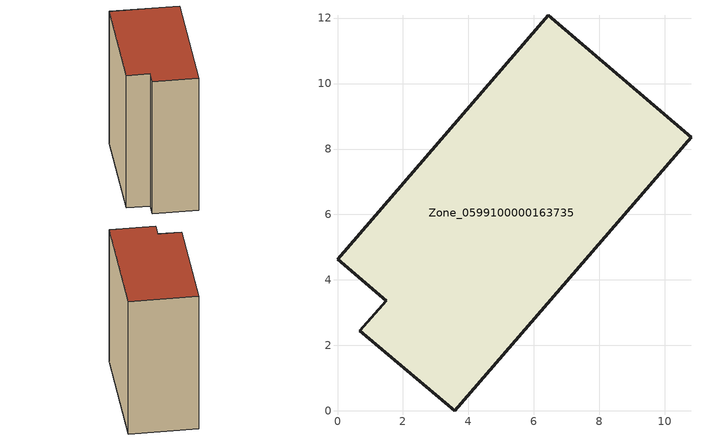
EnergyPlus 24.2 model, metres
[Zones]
Zone_0599100000163735
 floor ground (C_G): 0.69,2.45 1.49,3.36 0,4.63 6.44,12.09 10.8,8.36 3.58,0 z0
 wall outside (C_F): 1.49,3.36 0.69,2.45 3.58,0 10.8,8.36 6.44,12.09 0,4.63 1.49,3.36 z0:12.56
 roof outside (C_R): 6.44,12.09 0,4.63 1.49,3.36 0.69,2.45 3.58,0 10.8,8.36 z12.56
[BUILDING]
Pand.0599100000163735: North Axis=0; Terrain=City; Loads Convergence Tolerance Value=0.04; Temperature Convergence Tolerance Value=0.4; Solar Distribution=FullExterior; Maximum Number of Warmup Days=25; Minimum Number of Warmup Days=1
[Site:Location]
Rotterdam.The.Hague.AP_ZH_NLD Design_Conditions: Latitude=51.96; Longitude=4.45; Time Zone=1; Elevation=-4.5
[SITE:GROUNDTEMPERATURE:BUILDINGSURFACE]
18, 18, 18, 18, 18, 18, 18, 18, 18, 18, 18, 18
[MATERIAL] Thermal Absorptance=0.9; Solar Absorptance=0.7; Visible Absorptance=0.7
Name | Roughness | Thickness | Conductivity | Density | Specific Heat
G.TI.1946 | MediumSmooth | 0.15 | 1 | 540 | 1210
F.TI.1946 | Rough | 0.3 | 0.857143 | 1920 | 840
R.TI.1946 | MediumRough | 0.2 | 0.1 | 1500 | 1000
[CONSTRUCTION]
C_G: G.TI.1946
C_F: F.TI.1946
C_R: R.TI.1946
[ZONE]
Zone_0599100000163735: Type=1; Multiplier=1; Ceiling Height=Autocalculate; Volume=Autocalculate; Floor Area=autocalculate; Part of Total Floor Area=Yes
[ZONEINFILTRATION:DESIGNFLOWRATE]
Infil_Zone_0599100000163735: Zone or ZoneList or Space or SpaceList=Zone_0599100000163735; Schedule=AlwaysOn; Design Flow Rate Calculation Method=Flow/Area; Flow Rate per Floor Area=0.003; Constant Term Coefficient=1; Temperature Term Coefficient=0; Velocity Term Coefficient=0; Velocity Squared Term Coefficient=0
[HVACTEMPLATE:ZONE:IDEALLOADSAIRSYSTEM]
Zone_0599100000163735: Maximum Heating Supply Air Temperature=50; Minimum Cooling Supply Air Temperature=13; Maximum Heating Supply Air Humidity Ratio=0.0156; Minimum Cooling Supply Air Humidity Ratio=0.0077; Heating Limit=NoLimit; Cooling Limit=NoLimit; Dehumidification Control Type=ConstantSensibleHeatRatio; Cooling Sensible Heat Ratio=0.7; Dehumidification Setpoint=60; Humidification Control Type=None; Humidification Setpoint=30; Outdoor Air Method=None; Outdoor Air Flow Rate per Person=0.00944; Outdoor Air Flow Rate per Zone Floor Area=0; Outdoor Air Flow Rate per Zone=0; Demand Controlled Ventilation Type=None; Outdoor Air Economizer Type=NoEconomizer; Heat Recovery Type=None; Sensible Heat Recovery Effectiveness=0.7; Latent Heat Recovery Effectiveness=0.65
[ZONECONTROL:THERMOSTAT]
ThermostatControl_Zone_0599100000163735: Zone or ZoneList=Zone_0599100000163735; Control Type Schedule=DualSetpointControlType; Control 1=Thermostat_Zone_0599100000163735; Temperature Difference Between Cutout And Setpoint=0
[THERMOSTATSETPOINT:DUALSETPOINT]
Thermostat_Zone_0599100000163735: Heating Setpoint Temperature Schedule=HeatingSetpoint_Zone_0599100000163735; Cooling Setpoint Temperature Schedule=CoolingSetpoint_Zone_0599100000163735
[SCHEDULE:COMPACT]
HeatingSetpoint_Zone_0599100000163735: Through: 12/31, For: AllDays, Until: 24:00, 21
CoolingSetpoint_Zone_0599100000163735: Through: 12/31, For: AllDays, Until: 24:00, 24
DualSetpointControlType: Through: 12/31, For: AllDays, Until: 24:00, 4
AlwaysOn: Through: 12/31, For: AllDays, Until: 24:00, 1
